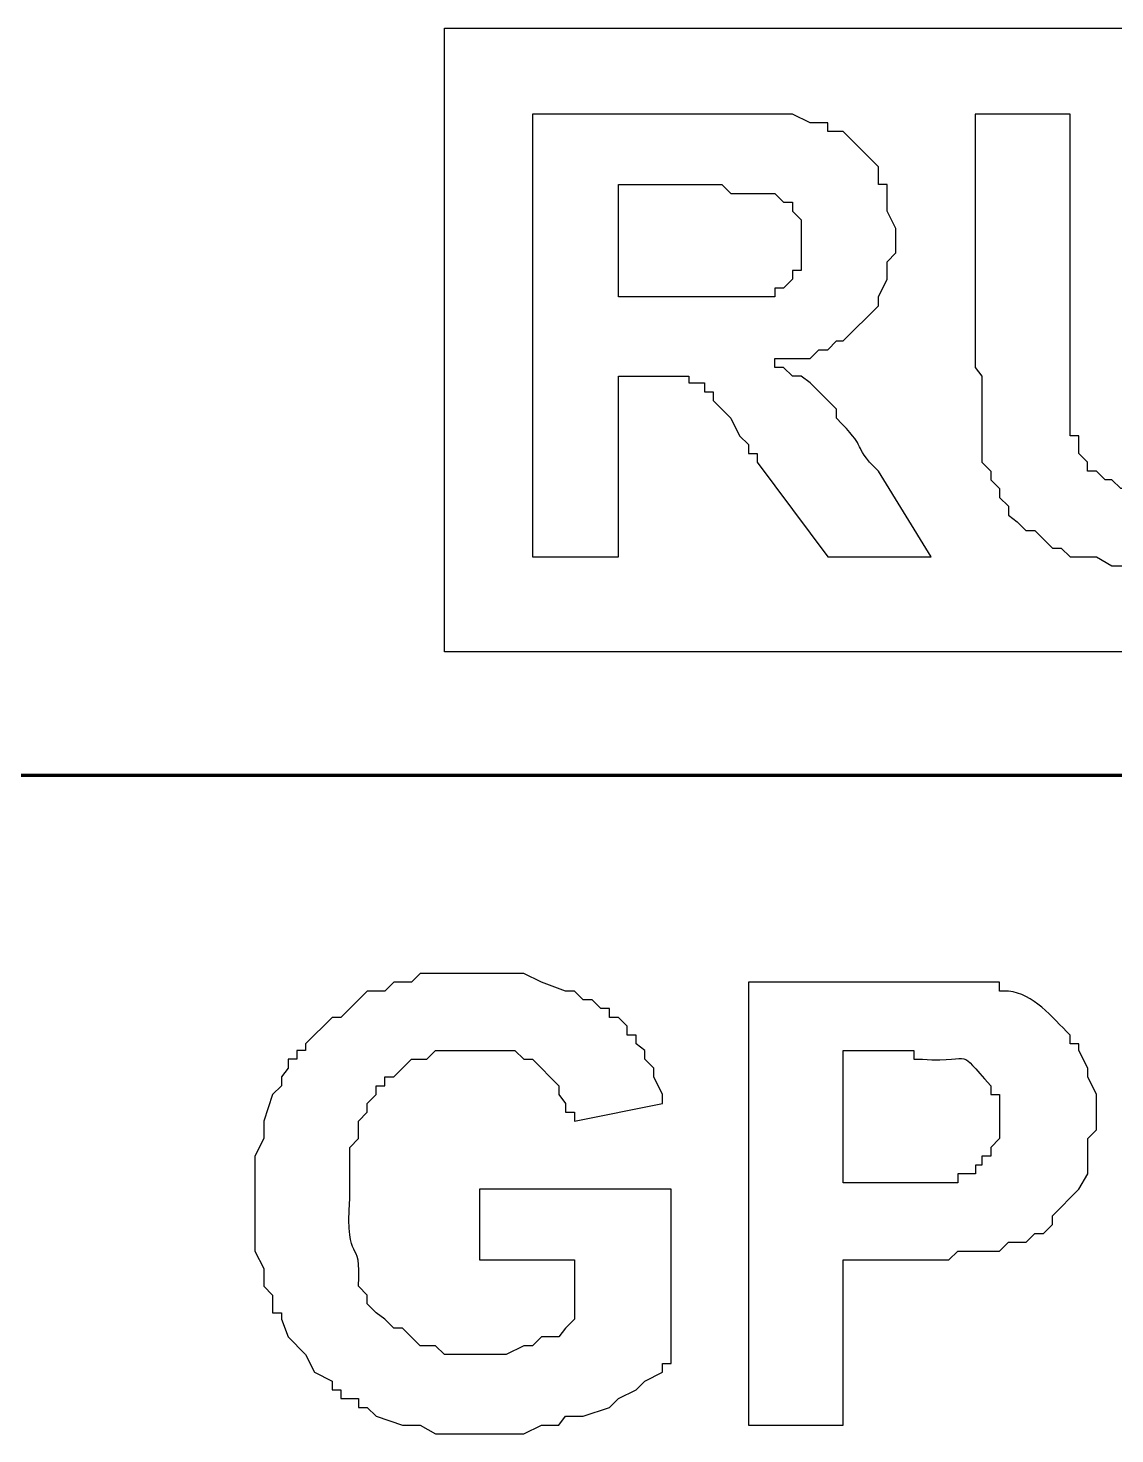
# Model space of a CAD drawing. Header units: millimetres. Extents: x -109 to -14.2, y -107.5 to -24.7.
# Drawn here: x -43.356 to -40.172, y -70.582 to -66.465 of the extents above; entities that cross this region are included whole.
import ezdxf

# ---------------------------------------------------------------- set-up
doc = ezdxf.new("R2010")
doc.units = ezdxf.units.MM
doc.header["$MEASUREMENT"] = 0
doc.layers.add('layer 1', color=7, linetype='Continuous')

msp = doc.modelspace()

# ---------------------------------------------------------------- linework, layer by layer
at = {"layer": 'layer 1', "color": 0}
for points, knots in [([(-42.1363, -66.4646), (-42.1363, -66.4646), (-42.1363, -68.291), (-42.1363, -68.291), (-42.1363, -68.291), (-42.1363, -68.291), (-37.9674, -68.291), (-37.9674, -68.291), (-37.9674, -68.291), (-37.9674, -68.291), (-37.9674, -66.4646), (-37.9674, -66.4646), (-37.9674, -66.4646), (-37.9674, -66.4646), (-42.1363, -66.4646), (-42.1363, -66.4646)], [0, 0, 0, 0, 0.2, 0.2, 0.2, 0.2, 0.4, 0.4, 0.4, 0.4, 0.6, 0.6, 0.6, 0.6, 1, 1, 1, 1]), ([(-41.8783, -68.0135), (-41.8783, -68.0135), (-41.8783, -66.7163), (-41.8783, -66.7163), (-41.8783, -66.7163), (-41.8783, -66.7163), (-41.1168, -66.7163), (-41.1168, -66.7163), (-41.1168, -66.7163), (-41.1168, -66.7163), (-41.0651, -66.7421), (-41.0651, -66.7421), (-41.0651, -66.7421), (-41.0651, -66.7421), (-41.0135, -66.7421), (-41.0135, -66.7421), (-41.0135, -66.7421), (-41.0135, -66.7421), (-41.0135, -66.7679), (-41.0135, -66.7679), (-41.0135, -66.7679), (-41.0135, -66.7679), (-40.9683, -66.7679), (-40.9683, -66.7679), (-40.9683, -66.7679), (-40.9683, -66.7679), (-40.8651, -66.8712), (-40.8651, -66.8712), (-40.8651, -66.8712), (-40.8651, -66.8712), (-40.8651, -66.9228), (-40.8651, -66.9228), (-40.8651, -66.9228), (-40.8651, -66.9228), (-40.8393, -66.9228), (-40.8393, -66.9228), (-40.8393, -66.9228), (-40.8393, -66.9228), (-40.8393, -67.0003), (-40.8393, -67.0003), (-40.8393, -67.0003), (-40.8393, -67.0003), (-40.8135, -67.0519), (-40.8135, -67.0519), (-40.8135, -67.0519), (-40.8135, -67.0519), (-40.8135, -67.1229), (-40.8135, -67.1229), (-40.8135, -67.1229), (-40.8135, -67.1229), (-40.8393, -67.1487), (-40.8393, -67.1487), (-40.8393, -67.1487), (-40.8393, -67.1487), (-40.8393, -67.2003), (-40.8393, -67.2003), (-40.8393, -67.2003), (-40.8393, -67.2003), (-40.8651, -67.2519), (-40.8651, -67.2519), (-40.8651, -67.2519), (-40.8651, -67.2519), (-40.8651, -67.2778), (-40.8651, -67.2778), (-40.8651, -67.2778), (-40.8651, -67.2778), (-40.9683, -67.381), (-40.9683, -67.381), (-40.9683, -67.381), (-40.9683, -67.381), (-40.9877, -67.381), (-40.9877, -67.381), (-40.9877, -67.381), (-40.9877, -67.381), (-41.0135, -67.4068), (-41.0135, -67.4068), (-41.0135, -67.4068), (-41.0135, -67.4068), (-41.0393, -67.4068), (-41.0393, -67.4068), (-41.0393, -67.4068), (-41.0393, -67.4068), (-41.0651, -67.4327), (-41.0651, -67.4327), (-41.0651, -67.4327), (-41.0651, -67.4327), (-41.1684, -67.4327), (-41.1684, -67.4327), (-41.1684, -67.4327), (-41.1684, -67.4327), (-41.1684, -67.4585), (-41.1684, -67.4585), (-41.1684, -67.4585), (-41.1684, -67.4585), (-41.1426, -67.4585), (-41.1426, -67.4585), (-41.1426, -67.4585), (-41.1426, -67.4585), (-41.1168, -67.4843), (-41.1168, -67.4843), (-41.1168, -67.4843), (-41.1168, -67.4843), (-41.091, -67.4843), (-41.091, -67.4843), (-41.091, -67.4843), (-41.091, -67.4843), (-41.0651, -67.5036), (-41.0651, -67.5036), (-41.0651, -67.5036), (-41.0651, -67.5036), (-40.9877, -67.5811), (-40.9877, -67.5811), (-40.9877, -67.5811), (-40.9877, -67.5811), (-40.9877, -67.6069), (-40.9877, -67.6069), (-40.9877, -67.6069), (-40.8945, -67.7045), (-40.9436, -67.6685), (-40.8909, -67.736), (-40.8909, -67.736), (-40.8909, -67.736), (-40.8651, -67.7618), (-40.8651, -67.7618), (-40.8651, -67.7618), (-40.8651, -67.7618), (-40.7102, -68.0135), (-40.7102, -68.0135), (-40.7102, -68.0135), (-40.7102, -68.0135), (-41.0135, -68.0135), (-41.0135, -68.0135), (-41.0135, -68.0135), (-41.0135, -68.0135), (-41.22, -67.736), (-41.22, -67.736), (-41.22, -67.736), (-41.22, -67.736), (-41.22, -67.7102), (-41.22, -67.7102), (-41.22, -67.7102), (-41.22, -67.7102), (-41.2459, -67.7102), (-41.2459, -67.7102), (-41.2459, -67.7102), (-41.2459, -67.7102), (-41.2459, -67.6843), (-41.2459, -67.6843), (-41.2459, -67.6843), (-41.2459, -67.6843), (-41.2716, -67.6585), (-41.2716, -67.6585), (-41.2716, -67.6585), (-41.2716, -67.6585), (-41.2975, -67.6069), (-41.2975, -67.6069), (-41.2975, -67.6069), (-41.2975, -67.6069), (-41.3491, -67.5553), (-41.3491, -67.5553), (-41.3491, -67.5553), (-41.3491, -67.5553), (-41.3491, -67.5295), (-41.3491, -67.5295), (-41.3491, -67.5295), (-41.3491, -67.5295), (-41.3749, -67.5295), (-41.3749, -67.5295), (-41.3749, -67.5295), (-41.3749, -67.5295), (-41.3749, -67.5036), (-41.3749, -67.5036), (-41.3749, -67.5036), (-41.3749, -67.5036), (-41.4201, -67.5036), (-41.4201, -67.5036), (-41.4201, -67.5036), (-41.4201, -67.5036), (-41.4201, -67.4843), (-41.4201, -67.4843), (-41.4201, -67.4843), (-41.4201, -67.4843), (-41.6266, -67.4843), (-41.6266, -67.4843), (-41.6266, -67.4843), (-41.6266, -67.4843), (-41.6266, -68.0135), (-41.6266, -68.0135), (-41.6266, -68.0135), (-41.6266, -68.0135), (-41.8783, -68.0135), (-41.8783, -68.0135)], [0, 0, 0, 0, 0.020408, 0.020408, 0.020408, 0.020408, 0.040816, 0.040816, 0.040816, 0.040816, 0.061224, 0.061224, 0.061224, 0.061224, 0.081633, 0.081633, 0.081633, 0.081633, 0.102041, 0.102041, 0.102041, 0.102041, 0.122449, 0.122449, 0.122449, 0.122449, 0.142857, 0.142857, 0.142857, 0.142857, 0.163265, 0.163265, 0.163265, 0.163265, 0.183673, 0.183673, 0.183673, 0.183673, 0.204082, 0.204082, 0.204082, 0.204082, 0.22449, 0.22449, 0.22449, 0.22449, 0.244898, 0.244898, 0.244898, 0.244898, 0.265306, 0.265306, 0.265306, 0.265306, 0.285714, 0.285714, 0.285714, 0.285714, 0.306122, 0.306122, 0.306122, 0.306122, 0.326531, 0.326531, 0.326531, 0.326531, 0.346939, 0.346939, 0.346939, 0.346939, 0.367347, 0.367347, 0.367347, 0.367347, 0.387755, 0.387755, 0.387755, 0.387755, 0.408163, 0.408163, 0.408163, 0.408163, 0.428571, 0.428571, 0.428571, 0.428571, 0.44898, 0.44898, 0.44898, 0.44898, 0.469388, 0.469388, 0.469388, 0.469388, 0.489796, 0.489796, 0.489796, 0.489796, 0.510204, 0.510204, 0.510204, 0.510204, 0.530612, 0.530612, 0.530612, 0.530612, 0.55102, 0.55102, 0.55102, 0.55102, 0.571429, 0.571429, 0.571429, 0.571429, 0.591837, 0.591837, 0.591837, 0.591837, 0.612245, 0.612245, 0.612245, 0.612245, 0.632653, 0.632653, 0.632653, 0.632653, 0.653061, 0.653061, 0.653061, 0.653061, 0.673469, 0.673469, 0.673469, 0.673469, 0.693878, 0.693878, 0.693878, 0.693878, 0.714286, 0.714286, 0.714286, 0.714286, 0.734694, 0.734694, 0.734694, 0.734694, 0.755102, 0.755102, 0.755102, 0.755102, 0.77551, 0.77551, 0.77551, 0.77551, 0.795918, 0.795918, 0.795918, 0.795918, 0.816327, 0.816327, 0.816327, 0.816327, 0.836735, 0.836735, 0.836735, 0.836735, 0.857143, 0.857143, 0.857143, 0.857143, 0.877551, 0.877551, 0.877551, 0.877551, 0.897959, 0.897959, 0.897959, 0.897959, 0.918367, 0.918367, 0.918367, 0.918367, 0.938776, 0.938776, 0.938776, 0.938776, 0.959184, 0.959184, 0.959184, 0.959184, 1, 1, 1, 1]), ([(-40.5811, -66.7163), (-40.5811, -66.7163), (-40.3036, -66.7163), (-40.3036, -66.7163), (-40.3036, -66.7163), (-40.3036, -66.7163), (-40.3036, -67.4327), (-40.3036, -67.4327), (-40.3036, -67.4327), (-40.3036, -67.4993), (-40.3036, -67.566), (-40.3036, -67.6327), (-40.3036, -67.6327), (-40.3036, -67.6327), (-40.3036, -67.6585), (-40.3036, -67.6585), (-40.3036, -67.6585), (-40.3036, -67.6585), (-40.2778, -67.6585), (-40.2778, -67.6585), (-40.2778, -67.6585), (-40.2778, -67.6585), (-40.2778, -67.7102), (-40.2778, -67.7102), (-40.2778, -67.7102), (-40.2778, -67.7102), (-40.252, -67.736), (-40.252, -67.736), (-40.252, -67.736), (-40.252, -67.736), (-40.252, -67.7618), (-40.252, -67.7618), (-40.252, -67.7618), (-40.252, -67.7618), (-40.2262, -67.7618), (-40.2262, -67.7618), (-40.2262, -67.7618), (-40.2262, -67.7618), (-40.2004, -67.7876), (-40.2004, -67.7876), (-40.2004, -67.7876), (-40.2004, -67.7876), (-40.181, -67.7876), (-40.181, -67.7876), (-40.181, -67.7876), (-40.181, -67.7876), (-40.1552, -67.8134), (-40.1552, -67.8134), (-40.1552, -67.8134), (-40.1552, -67.8134), (-39.9487, -67.8134), (-39.9487, -67.8134), (-39.9487, -67.8134), (-39.9487, -67.8134), (-39.9229, -67.7876), (-39.9229, -67.7876), (-39.9229, -67.7876), (-39.9229, -67.7876), (-39.8971, -67.7876), (-39.8971, -67.7876), (-39.8971, -67.7876), (-39.8971, -67.7876), (-39.8196, -67.7102), (-39.8196, -67.7102), (-39.8196, -67.7102), (-39.8196, -67.7102), (-39.8196, -67.6585), (-39.8196, -67.6585), (-39.8196, -67.6585), (-39.8196, -67.6585), (-39.7938, -67.6327), (-39.7938, -67.6327), (-39.7938, -67.6327), (-39.7938, -67.6327), (-39.7938, -66.7163), (-39.7938, -66.7163), (-39.7938, -66.7163), (-39.7938, -66.7163), (-39.5421, -66.7163), (-39.5421, -66.7163), (-39.5421, -66.7163), (-39.5421, -66.7163), (-39.5421, -67.4327), (-39.5421, -67.4327), (-39.5421, -67.4327), (-39.5421, -67.4993), (-39.5421, -67.566), (-39.5421, -67.6327), (-39.5421, -67.6327), (-39.5421, -67.6327), (-39.5421, -67.7102), (-39.5421, -67.7102), (-39.5421, -67.7102), (-39.5421, -67.7102), (-39.5679, -67.736), (-39.5679, -67.736), (-39.5679, -67.736), (-39.5679, -67.736), (-39.5679, -67.7876), (-39.5679, -67.7876), (-39.5679, -67.7876), (-39.5679, -67.7876), (-39.5938, -67.8134), (-39.5938, -67.8134), (-39.5938, -67.8134), (-39.5938, -67.8134), (-39.5938, -67.8392), (-39.5938, -67.8392), (-39.5938, -67.8392), (-39.5938, -67.8392), (-39.6454, -67.8908), (-39.6454, -67.8908), (-39.6454, -67.8908), (-39.6454, -67.8908), (-39.6454, -67.9102), (-39.6454, -67.9102), (-39.6454, -67.9102), (-39.6454, -67.9102), (-39.6712, -67.9102), (-39.6712, -67.9102), (-39.6712, -67.9102), (-39.6712, -67.9102), (-39.6712, -67.936), (-39.6712, -67.936), (-39.6712, -67.936), (-39.6712, -67.936), (-39.697, -67.936), (-39.697, -67.936), (-39.697, -67.936), (-39.697, -67.936), (-39.7486, -67.9876), (-39.7486, -67.9876), (-39.7486, -67.9876), (-39.7486, -67.9876), (-39.7938, -67.9876), (-39.7938, -67.9876), (-39.7938, -67.9876), (-39.7938, -67.9876), (-39.7938, -68.0135), (-39.7938, -68.0135), (-39.7938, -68.0135), (-39.7938, -68.0135), (-39.8971, -68.0135), (-39.8971, -68.0135), (-39.8971, -68.0135), (-39.8971, -68.0135), (-39.9229, -68.0393), (-39.9229, -68.0393), (-39.9229, -68.0393), (-39.9229, -68.0393), (-40.181, -68.0393), (-40.181, -68.0393), (-40.181, -68.0393), (-40.181, -68.0393), (-40.2262, -68.0135), (-40.2262, -68.0135), (-40.2262, -68.0135), (-40.2262, -68.0135), (-40.3036, -68.0135), (-40.3036, -68.0135), (-40.3036, -68.0135), (-40.3036, -68.0135), (-40.3294, -67.9876), (-40.3294, -67.9876), (-40.3294, -67.9876), (-40.3294, -67.9876), (-40.3553, -67.9876), (-40.3553, -67.9876), (-40.3553, -67.9876), (-40.3553, -67.9876), (-40.4069, -67.936), (-40.4069, -67.936), (-40.4069, -67.936), (-40.4069, -67.936), (-40.4327, -67.936), (-40.4327, -67.936), (-40.4327, -67.936), (-40.4327, -67.936), (-40.4585, -67.9102), (-40.4585, -67.9102), (-40.4585, -67.9102), (-40.4585, -67.9102), (-40.4843, -67.8908), (-40.4843, -67.8908), (-40.4843, -67.8908), (-40.4843, -67.8908), (-40.4843, -67.865), (-40.4843, -67.865), (-40.4843, -67.865), (-40.4843, -67.865), (-40.5102, -67.8392), (-40.5102, -67.8392), (-40.5102, -67.8392), (-40.5102, -67.8392), (-40.5102, -67.8134), (-40.5102, -67.8134), (-40.5102, -67.8134), (-40.5102, -67.8134), (-40.536, -67.7876), (-40.536, -67.7876), (-40.536, -67.7876), (-40.536, -67.7876), (-40.536, -67.7618), (-40.536, -67.7618), (-40.536, -67.7618), (-40.536, -67.7618), (-40.5618, -67.736), (-40.5618, -67.736), (-40.5618, -67.736), (-40.5618, -67.736), (-40.5618, -67.6585), (-40.5618, -67.6585), (-40.5618, -67.6585), (-40.5618, -67.6004), (-40.5618, -67.5424), (-40.5618, -67.4843), (-40.5618, -67.4843), (-40.5618, -67.4843), (-40.5811, -67.4585), (-40.5811, -67.4585), (-40.5811, -67.4585), (-40.5811, -67.4585), (-40.5811, -67.4068), (-40.5811, -67.4068), (-40.5811, -67.4068), (-40.5811, -67.4068), (-40.5811, -66.7163), (-40.5811, -66.7163)], [0, 0, 0, 0, 0.017241, 0.017241, 0.017241, 0.017241, 0.034483, 0.034483, 0.034483, 0.034483, 0.051724, 0.051724, 0.051724, 0.051724, 0.068966, 0.068966, 0.068966, 0.068966, 0.086207, 0.086207, 0.086207, 0.086207, 0.103448, 0.103448, 0.103448, 0.103448, 0.12069, 0.12069, 0.12069, 0.12069, 0.137931, 0.137931, 0.137931, 0.137931, 0.155172, 0.155172, 0.155172, 0.155172, 0.172414, 0.172414, 0.172414, 0.172414, 0.189655, 0.189655, 0.189655, 0.189655, 0.206897, 0.206897, 0.206897, 0.206897, 0.224138, 0.224138, 0.224138, 0.224138, 0.241379, 0.241379, 0.241379, 0.241379, 0.258621, 0.258621, 0.258621, 0.258621, 0.275862, 0.275862, 0.275862, 0.275862, 0.293103, 0.293103, 0.293103, 0.293103, 0.310345, 0.310345, 0.310345, 0.310345, 0.327586, 0.327586, 0.327586, 0.327586, 0.344828, 0.344828, 0.344828, 0.344828, 0.362069, 0.362069, 0.362069, 0.362069, 0.37931, 0.37931, 0.37931, 0.37931, 0.396552, 0.396552, 0.396552, 0.396552, 0.413793, 0.413793, 0.413793, 0.413793, 0.431034, 0.431034, 0.431034, 0.431034, 0.448276, 0.448276, 0.448276, 0.448276, 0.465517, 0.465517, 0.465517, 0.465517, 0.482759, 0.482759, 0.482759, 0.482759, 0.5, 0.5, 0.5, 0.5, 0.517241, 0.517241, 0.517241, 0.517241, 0.534483, 0.534483, 0.534483, 0.534483, 0.551724, 0.551724, 0.551724, 0.551724, 0.568966, 0.568966, 0.568966, 0.568966, 0.586207, 0.586207, 0.586207, 0.586207, 0.603448, 0.603448, 0.603448, 0.603448, 0.62069, 0.62069, 0.62069, 0.62069, 0.637931, 0.637931, 0.637931, 0.637931, 0.655172, 0.655172, 0.655172, 0.655172, 0.672414, 0.672414, 0.672414, 0.672414, 0.689655, 0.689655, 0.689655, 0.689655, 0.706897, 0.706897, 0.706897, 0.706897, 0.724138, 0.724138, 0.724138, 0.724138, 0.741379, 0.741379, 0.741379, 0.741379, 0.758621, 0.758621, 0.758621, 0.758621, 0.775862, 0.775862, 0.775862, 0.775862, 0.793103, 0.793103, 0.793103, 0.793103, 0.810345, 0.810345, 0.810345, 0.810345, 0.827586, 0.827586, 0.827586, 0.827586, 0.844828, 0.844828, 0.844828, 0.844828, 0.862069, 0.862069, 0.862069, 0.862069, 0.87931, 0.87931, 0.87931, 0.87931, 0.896552, 0.896552, 0.896552, 0.896552, 0.913793, 0.913793, 0.913793, 0.913793, 0.931034, 0.931034, 0.931034, 0.931034, 0.948276, 0.948276, 0.948276, 0.948276, 0.965517, 0.965517, 0.965517, 0.965517, 1, 1, 1, 1]), ([(-41.6266, -67.2519), (-41.6266, -67.2519), (-41.4201, -67.2519), (-41.4201, -67.2519), (-41.4201, -67.2519), (-41.3448, -67.2519), (-41.2695, -67.2519), (-41.1942, -67.2519), (-41.1942, -67.2519), (-41.1942, -67.2519), (-41.1684, -67.2519), (-41.1684, -67.2519), (-41.1684, -67.2519), (-41.1684, -67.2519), (-41.1684, -67.2262), (-41.1684, -67.2262), (-41.1684, -67.2262), (-41.1684, -67.2262), (-41.1426, -67.2262), (-41.1426, -67.2262), (-41.1426, -67.2262), (-41.1426, -67.2262), (-41.1168, -67.2003), (-41.1168, -67.2003), (-41.1168, -67.2003), (-41.1168, -67.2003), (-41.1168, -67.1745), (-41.1168, -67.1745), (-41.1168, -67.1745), (-41.1168, -67.1745), (-41.091, -67.1745), (-41.091, -67.1745), (-41.091, -67.1745), (-41.091, -67.1745), (-41.091, -67.0261), (-41.091, -67.0261), (-41.091, -67.0261), (-41.091, -67.0261), (-41.1168, -67.0003), (-41.1168, -67.0003), (-41.1168, -67.0003), (-41.1168, -67.0003), (-41.1168, -66.9745), (-41.1168, -66.9745), (-41.1168, -66.9745), (-41.1168, -66.9745), (-41.1426, -66.9745), (-41.1426, -66.9745), (-41.1426, -66.9745), (-41.1426, -66.9745), (-41.1684, -66.9486), (-41.1684, -66.9486), (-41.1684, -66.9486), (-41.1684, -66.9486), (-41.2975, -66.9486), (-41.2975, -66.9486), (-41.2975, -66.9486), (-41.2975, -66.9486), (-41.3233, -66.9228), (-41.3233, -66.9228), (-41.3233, -66.9228), (-41.3233, -66.9228), (-41.6266, -66.9228), (-41.6266, -66.9228), (-41.6266, -66.9228), (-41.6266, -66.9228), (-41.6266, -67.2519), (-41.6266, -67.2519)], [0, 0, 0, 0, 0.055556, 0.055556, 0.055556, 0.055556, 0.111111, 0.111111, 0.111111, 0.111111, 0.166667, 0.166667, 0.166667, 0.166667, 0.222222, 0.222222, 0.222222, 0.222222, 0.277778, 0.277778, 0.277778, 0.277778, 0.333333, 0.333333, 0.333333, 0.333333, 0.388889, 0.388889, 0.388889, 0.388889, 0.444444, 0.444444, 0.444444, 0.444444, 0.5, 0.5, 0.5, 0.5, 0.555556, 0.555556, 0.555556, 0.555556, 0.611111, 0.611111, 0.611111, 0.611111, 0.666667, 0.666667, 0.666667, 0.666667, 0.722222, 0.722222, 0.722222, 0.722222, 0.777778, 0.777778, 0.777778, 0.777778, 0.833333, 0.833333, 0.833333, 0.833333, 0.888889, 0.888889, 0.888889, 0.888889, 1, 1, 1, 1]), ([(-42.0332, -70.0721), (-42.0332, -70.0721), (-42.0332, -69.8656), (-42.0332, -69.8656), (-42.0332, -69.8656), (-42.0332, -69.8656), (-41.4717, -69.8656), (-41.4717, -69.8656), (-41.4717, -69.8656), (-41.4717, -69.8656), (-41.4717, -70.3754), (-41.4717, -70.3754), (-41.4717, -70.3754), (-41.4717, -70.3754), (-41.4975, -70.3754), (-41.4975, -70.3754), (-41.4975, -70.3754), (-41.4975, -70.3754), (-41.4975, -70.4013), (-41.4975, -70.4013), (-41.4975, -70.4013), (-41.4975, -70.4013), (-41.5492, -70.4271), (-41.5492, -70.4271), (-41.5492, -70.4271), (-41.5492, -70.4271), (-41.575, -70.4529), (-41.575, -70.4529), (-41.575, -70.4529), (-41.575, -70.4529), (-41.6266, -70.4787), (-41.6266, -70.4787), (-41.6266, -70.4787), (-41.6266, -70.4787), (-41.6524, -70.5045), (-41.6524, -70.5045), (-41.6524, -70.5045), (-41.6524, -70.5045), (-41.7299, -70.5303), (-41.7299, -70.5303), (-41.7299, -70.5303), (-41.7299, -70.5303), (-41.7815, -70.5303), (-41.7815, -70.5303), (-41.7815, -70.5303), (-41.7815, -70.5303), (-41.8008, -70.5562), (-41.8008, -70.5562), (-41.8008, -70.5562), (-41.8008, -70.5562), (-41.8525, -70.5562), (-41.8525, -70.5562), (-41.8525, -70.5562), (-41.8525, -70.5562), (-41.9041, -70.5819), (-41.9041, -70.5819), (-41.9041, -70.5819), (-41.9041, -70.5819), (-42.1622, -70.5819), (-42.1622, -70.5819), (-42.1622, -70.5819), (-42.1622, -70.5819), (-42.2074, -70.5562), (-42.2074, -70.5562), (-42.2074, -70.5562), (-42.2074, -70.5562), (-42.259, -70.5562), (-42.259, -70.5562), (-42.259, -70.5562), (-42.259, -70.5562), (-42.3365, -70.5303), (-42.3365, -70.5303), (-42.3365, -70.5303), (-42.3365, -70.5303), (-42.3623, -70.5045), (-42.3623, -70.5045), (-42.3623, -70.5045), (-42.3623, -70.5045), (-42.3881, -70.5045), (-42.3881, -70.5045), (-42.3881, -70.5045), (-42.3881, -70.5045), (-42.3881, -70.4787), (-42.3881, -70.4787), (-42.3881, -70.4787), (-42.3881, -70.4787), (-42.4397, -70.4787), (-42.4397, -70.4787), (-42.4397, -70.4787), (-42.4397, -70.4787), (-42.4397, -70.4529), (-42.4397, -70.4529), (-42.4397, -70.4529), (-42.4397, -70.4529), (-42.4656, -70.4529), (-42.4656, -70.4529), (-42.4656, -70.4529), (-42.4656, -70.4529), (-42.4656, -70.4271), (-42.4656, -70.4271), (-42.4656, -70.4271), (-42.4656, -70.4271), (-42.5172, -70.4013), (-42.5172, -70.4013), (-42.5172, -70.4013), (-42.5172, -70.4013), (-42.543, -70.3496), (-42.543, -70.3496), (-42.543, -70.3496), (-42.543, -70.3496), (-42.5946, -70.298), (-42.5946, -70.298), (-42.5946, -70.298), (-42.5946, -70.298), (-42.614, -70.2464), (-42.614, -70.2464), (-42.614, -70.2464), (-42.614, -70.2464), (-42.614, -70.227), (-42.614, -70.227), (-42.614, -70.227), (-42.614, -70.227), (-42.6398, -70.227), (-42.6398, -70.227), (-42.6398, -70.227), (-42.6398, -70.227), (-42.6398, -70.1754), (-42.6398, -70.1754), (-42.6398, -70.1754), (-42.6398, -70.1754), (-42.6656, -70.1496), (-42.6656, -70.1496), (-42.6656, -70.1496), (-42.6656, -70.1496), (-42.6656, -70.0979), (-42.6656, -70.0979), (-42.6656, -70.0979), (-42.6656, -70.0979), (-42.6914, -70.0463), (-42.6914, -70.0463), (-42.6914, -70.0463), (-42.6914, -70.0463), (-42.6914, -69.7688), (-42.6914, -69.7688), (-42.6914, -69.7688), (-42.6914, -69.7688), (-42.6656, -69.7172), (-42.6656, -69.7172), (-42.6656, -69.7172), (-42.6656, -69.7172), (-42.6656, -69.6656), (-42.6656, -69.6656), (-42.6656, -69.6656), (-42.6656, -69.6656), (-42.6398, -69.5881), (-42.6398, -69.5881), (-42.6398, -69.5881), (-42.6398, -69.5881), (-42.614, -69.5623), (-42.614, -69.5623), (-42.614, -69.5623), (-42.614, -69.5623), (-42.614, -69.5365), (-42.614, -69.5365), (-42.614, -69.5365), (-42.614, -69.5365), (-42.5946, -69.5107), (-42.5946, -69.5107), (-42.5946, -69.5107), (-42.5946, -69.5107), (-42.5946, -69.4849), (-42.5946, -69.4849), (-42.5946, -69.4849), (-42.5946, -69.4849), (-42.5688, -69.4849), (-42.5688, -69.4849), (-42.5688, -69.4849), (-42.5688, -69.4849), (-42.5688, -69.459), (-42.5688, -69.459), (-42.5688, -69.459), (-42.5688, -69.459), (-42.543, -69.459), (-42.543, -69.459), (-42.543, -69.459), (-42.543, -69.459), (-42.543, -69.4397), (-42.543, -69.4397), (-42.543, -69.4397), (-42.543, -69.4397), (-42.4656, -69.3622), (-42.4656, -69.3622), (-42.4656, -69.3622), (-42.4656, -69.3622), (-42.4397, -69.3622), (-42.4397, -69.3622), (-42.4397, -69.3622), (-42.4397, -69.3622), (-42.3623, -69.2848), (-42.3623, -69.2848), (-42.3623, -69.2848), (-42.3623, -69.2848), (-42.3107, -69.2848), (-42.3107, -69.2848), (-42.3107, -69.2848), (-42.3107, -69.2848), (-42.2849, -69.259), (-42.2849, -69.259), (-42.2849, -69.259), (-42.2849, -69.259), (-42.2332, -69.259), (-42.2332, -69.259), (-42.2332, -69.259), (-42.2332, -69.259), (-42.2074, -69.2332), (-42.2074, -69.2332), (-42.2074, -69.2332), (-42.2074, -69.2332), (-41.9041, -69.2332), (-41.9041, -69.2332), (-41.9041, -69.2332), (-41.9041, -69.2332), (-41.8525, -69.259), (-41.8525, -69.259), (-41.8525, -69.259), (-41.8525, -69.259), (-41.7815, -69.2848), (-41.7815, -69.2848), (-41.7815, -69.2848), (-41.7815, -69.2848), (-41.7557, -69.2848), (-41.7557, -69.2848), (-41.7557, -69.2848), (-41.7557, -69.2848), (-41.7299, -69.3106), (-41.7299, -69.3106), (-41.7299, -69.3106), (-41.7299, -69.3106), (-41.704, -69.3106), (-41.704, -69.3106), (-41.704, -69.3106), (-41.704, -69.3106), (-41.6782, -69.3364), (-41.6782, -69.3364), (-41.6782, -69.3364), (-41.6782, -69.3364), (-41.6524, -69.3364), (-41.6524, -69.3364), (-41.6524, -69.3364), (-41.6524, -69.3364), (-41.6524, -69.3622), (-41.6524, -69.3622), (-41.6524, -69.3622), (-41.6524, -69.3622), (-41.6266, -69.3622), (-41.6266, -69.3622), (-41.6266, -69.3622), (-41.6266, -69.3622), (-41.6008, -69.3881), (-41.6008, -69.3881), (-41.6008, -69.3881), (-41.6008, -69.3881), (-41.6008, -69.4139), (-41.6008, -69.4139), (-41.6008, -69.4139), (-41.6008, -69.4139), (-41.575, -69.4139), (-41.575, -69.4139), (-41.575, -69.4139), (-41.575, -69.4139), (-41.575, -69.4397), (-41.575, -69.4397), (-41.575, -69.4397), (-41.575, -69.4397), (-41.5492, -69.459), (-41.5492, -69.459), (-41.5492, -69.459), (-41.5492, -69.459), (-41.5492, -69.4849), (-41.5492, -69.4849), (-41.5492, -69.4849), (-41.5492, -69.4849), (-41.5233, -69.5107), (-41.5233, -69.5107), (-41.5233, -69.5107), (-41.5233, -69.5107), (-41.5233, -69.5365), (-41.5233, -69.5365), (-41.5233, -69.5365), (-41.5233, -69.5365), (-41.4975, -69.5881), (-41.4975, -69.5881), (-41.4975, -69.5881), (-41.4975, -69.5881), (-41.4975, -69.6139), (-41.4975, -69.6139), (-41.4975, -69.6139), (-41.4975, -69.6139), (-41.7557, -69.6656), (-41.7557, -69.6656), (-41.7557, -69.6656), (-41.7557, -69.6656), (-41.7557, -69.6397), (-41.7557, -69.6397), (-41.7557, -69.6397), (-41.7557, -69.6397), (-41.7815, -69.6397), (-41.7815, -69.6397), (-41.7815, -69.6397), (-41.7815, -69.6397), (-41.7815, -69.6139), (-41.7815, -69.6139), (-41.7815, -69.6139), (-41.7815, -69.6139), (-41.8008, -69.5881), (-41.8008, -69.5881), (-41.8008, -69.5881), (-41.8008, -69.5881), (-41.8008, -69.5623), (-41.8008, -69.5623), (-41.8008, -69.5623), (-41.8008, -69.5623), (-41.8783, -69.4849), (-41.8783, -69.4849), (-41.8783, -69.4849), (-41.8783, -69.4849), (-41.9041, -69.4849), (-41.9041, -69.4849), (-41.9041, -69.4849), (-41.9041, -69.4849), (-41.9299, -69.459), (-41.9299, -69.459), (-41.9299, -69.459), (-41.9299, -69.459), (-42.1622, -69.459), (-42.1622, -69.459), (-42.1622, -69.459), (-42.1622, -69.459), (-42.1881, -69.4849), (-42.1881, -69.4849), (-42.1881, -69.4849), (-42.1881, -69.4849), (-42.2332, -69.4849), (-42.2332, -69.4849), (-42.2332, -69.4849), (-42.2332, -69.4849), (-42.2849, -69.5365), (-42.2849, -69.5365), (-42.2849, -69.5365), (-42.2849, -69.5365), (-42.3107, -69.5365), (-42.3107, -69.5365), (-42.3107, -69.5365), (-42.3107, -69.5365), (-42.3107, -69.5623), (-42.3107, -69.5623), (-42.3107, -69.5623), (-42.3107, -69.5623), (-42.3365, -69.5623), (-42.3365, -69.5623), (-42.3365, -69.5623), (-42.3365, -69.5623), (-42.3365, -69.5881), (-42.3365, -69.5881), (-42.3365, -69.5881), (-42.3365, -69.5881), (-42.3623, -69.6139), (-42.3623, -69.6139), (-42.3623, -69.6139), (-42.3623, -69.6139), (-42.3623, -69.6397), (-42.3623, -69.6397), (-42.3623, -69.6397), (-42.3623, -69.6397), (-42.3881, -69.6656), (-42.3881, -69.6656), (-42.3881, -69.6656), (-42.3881, -69.6656), (-42.3881, -69.7172), (-42.3881, -69.7172), (-42.3881, -69.7172), (-42.3881, -69.7172), (-42.4139, -69.743), (-42.4139, -69.743), (-42.4139, -69.743), (-42.4139, -69.743), (-42.4139, -69.8914), (-42.4139, -69.8914), (-42.4139, -69.8914), (-42.4269, -70.1016), (-42.3778, -69.9935), (-42.3881, -70.1496), (-42.3881, -70.1496), (-42.3881, -70.1496), (-42.3623, -70.1754), (-42.3623, -70.1754), (-42.3623, -70.1754), (-42.3623, -70.1754), (-42.3623, -70.2012), (-42.3623, -70.2012), (-42.3623, -70.2012), (-42.3623, -70.2012), (-42.3365, -70.227), (-42.3365, -70.227), (-42.3365, -70.227), (-42.3365, -70.227), (-42.3107, -70.2464), (-42.3107, -70.2464), (-42.3107, -70.2464), (-42.3107, -70.2464), (-42.2849, -70.2722), (-42.2849, -70.2722), (-42.2849, -70.2722), (-42.2849, -70.2722), (-42.259, -70.2722), (-42.259, -70.2722), (-42.259, -70.2722), (-42.259, -70.2722), (-42.2074, -70.3238), (-42.2074, -70.3238), (-42.2074, -70.3238), (-42.2074, -70.3238), (-42.1622, -70.3238), (-42.1622, -70.3238), (-42.1622, -70.3238), (-42.1622, -70.3238), (-42.1364, -70.3496), (-42.1364, -70.3496), (-42.1364, -70.3496), (-42.1364, -70.3496), (-41.9557, -70.3496), (-41.9557, -70.3496), (-41.9557, -70.3496), (-41.9557, -70.3496), (-41.9041, -70.3238), (-41.9041, -70.3238), (-41.9041, -70.3238), (-41.9041, -70.3238), (-41.8783, -70.3238), (-41.8783, -70.3238), (-41.8783, -70.3238), (-41.8783, -70.3238), (-41.8525, -70.298), (-41.8525, -70.298), (-41.8525, -70.298), (-41.8525, -70.298), (-41.8008, -70.298), (-41.8008, -70.298), (-41.8008, -70.298), (-41.8008, -70.298), (-41.7815, -70.2722), (-41.7815, -70.2722), (-41.7815, -70.2722), (-41.7815, -70.2722), (-41.7557, -70.2464), (-41.7557, -70.2464), (-41.7557, -70.2464), (-41.7557, -70.2464), (-41.7557, -70.0721), (-41.7557, -70.0721), (-41.7557, -70.0721), (-41.7557, -70.0721), (-42.0332, -70.0721), (-42.0332, -70.0721)], [0, 0, 0, 0, 0.008547, 0.008547, 0.008547, 0.008547, 0.017094, 0.017094, 0.017094, 0.017094, 0.025641, 0.025641, 0.025641, 0.025641, 0.034188, 0.034188, 0.034188, 0.034188, 0.042735, 0.042735, 0.042735, 0.042735, 0.051282, 0.051282, 0.051282, 0.051282, 0.059829, 0.059829, 0.059829, 0.059829, 0.068376, 0.068376, 0.068376, 0.068376, 0.076923, 0.076923, 0.076923, 0.076923, 0.08547, 0.08547, 0.08547, 0.08547, 0.094017, 0.094017, 0.094017, 0.094017, 0.102564, 0.102564, 0.102564, 0.102564, 0.111111, 0.111111, 0.111111, 0.111111, 0.119658, 0.119658, 0.119658, 0.119658, 0.128205, 0.128205, 0.128205, 0.128205, 0.136752, 0.136752, 0.136752, 0.136752, 0.145299, 0.145299, 0.145299, 0.145299, 0.153846, 0.153846, 0.153846, 0.153846, 0.162393, 0.162393, 0.162393, 0.162393, 0.17094, 0.17094, 0.17094, 0.17094, 0.179487, 0.179487, 0.179487, 0.179487, 0.188034, 0.188034, 0.188034, 0.188034, 0.196581, 0.196581, 0.196581, 0.196581, 0.205128, 0.205128, 0.205128, 0.205128, 0.213675, 0.213675, 0.213675, 0.213675, 0.222222, 0.222222, 0.222222, 0.222222, 0.230769, 0.230769, 0.230769, 0.230769, 0.239316, 0.239316, 0.239316, 0.239316, 0.247863, 0.247863, 0.247863, 0.247863, 0.25641, 0.25641, 0.25641, 0.25641, 0.264957, 0.264957, 0.264957, 0.264957, 0.273504, 0.273504, 0.273504, 0.273504, 0.282051, 0.282051, 0.282051, 0.282051, 0.290598, 0.290598, 0.290598, 0.290598, 0.299145, 0.299145, 0.299145, 0.299145, 0.307692, 0.307692, 0.307692, 0.307692, 0.316239, 0.316239, 0.316239, 0.316239, 0.324786, 0.324786, 0.324786, 0.324786, 0.333333, 0.333333, 0.333333, 0.333333, 0.34188, 0.34188, 0.34188, 0.34188, 0.350427, 0.350427, 0.350427, 0.350427, 0.358974, 0.358974, 0.358974, 0.358974, 0.367521, 0.367521, 0.367521, 0.367521, 0.376068, 0.376068, 0.376068, 0.376068, 0.384615, 0.384615, 0.384615, 0.384615, 0.393162, 0.393162, 0.393162, 0.393162, 0.401709, 0.401709, 0.401709, 0.401709, 0.410256, 0.410256, 0.410256, 0.410256, 0.418803, 0.418803, 0.418803, 0.418803, 0.42735, 0.42735, 0.42735, 0.42735, 0.435897, 0.435897, 0.435897, 0.435897, 0.444444, 0.444444, 0.444444, 0.444444, 0.452991, 0.452991, 0.452991, 0.452991, 0.461538, 0.461538, 0.461538, 0.461538, 0.470085, 0.470085, 0.470085, 0.470085, 0.478632, 0.478632, 0.478632, 0.478632, 0.487179, 0.487179, 0.487179, 0.487179, 0.495726, 0.495726, 0.495726, 0.495727, 0.504274, 0.504274, 0.504274, 0.504274, 0.512821, 0.512821, 0.512821, 0.512821, 0.521368, 0.521368, 0.521368, 0.521368, 0.529915, 0.529915, 0.529915, 0.529915, 0.538462, 0.538462, 0.538462, 0.538462, 0.547009, 0.547009, 0.547009, 0.547009, 0.555556, 0.555556, 0.555556, 0.555556, 0.564103, 0.564103, 0.564103, 0.564103, 0.57265, 0.57265, 0.57265, 0.57265, 0.581197, 0.581197, 0.581197, 0.581197, 0.589744, 0.589744, 0.589744, 0.589744, 0.598291, 0.598291, 0.598291, 0.598291, 0.606838, 0.606838, 0.606838, 0.606838, 0.615385, 0.615385, 0.615385, 0.615385, 0.623932, 0.623932, 0.623932, 0.623932, 0.632479, 0.632479, 0.632479, 0.632479, 0.641026, 0.641026, 0.641026, 0.641026, 0.649573, 0.649573, 0.649573, 0.649573, 0.65812, 0.65812, 0.65812, 0.65812, 0.666667, 0.666667, 0.666667, 0.666667, 0.675214, 0.675214, 0.675214, 0.675214, 0.683761, 0.683761, 0.683761, 0.683761, 0.692308, 0.692308, 0.692308, 0.692308, 0.700855, 0.700855, 0.700855, 0.700855, 0.709402, 0.709402, 0.709402, 0.709402, 0.717949, 0.717949, 0.717949, 0.717949, 0.726496, 0.726496, 0.726496, 0.726496, 0.735043, 0.735043, 0.735043, 0.735043, 0.74359, 0.74359, 0.74359, 0.74359, 0.752137, 0.752137, 0.752137, 0.752137, 0.760684, 0.760684, 0.760684, 0.760684, 0.769231, 0.769231, 0.769231, 0.769231, 0.777778, 0.777778, 0.777778, 0.777778, 0.786325, 0.786325, 0.786325, 0.786325, 0.794872, 0.794872, 0.794872, 0.794872, 0.803419, 0.803419, 0.803419, 0.803419, 0.811966, 0.811966, 0.811966, 0.811966, 0.820513, 0.820513, 0.820513, 0.820513, 0.82906, 0.82906, 0.82906, 0.82906, 0.837607, 0.837607, 0.837607, 0.837607, 0.846154, 0.846154, 0.846154, 0.846154, 0.854701, 0.854701, 0.854701, 0.854701, 0.863248, 0.863248, 0.863248, 0.863248, 0.871795, 0.871795, 0.871795, 0.871795, 0.880342, 0.880342, 0.880342, 0.880342, 0.888889, 0.888889, 0.888889, 0.888889, 0.897436, 0.897436, 0.897436, 0.897436, 0.905983, 0.905983, 0.905983, 0.905983, 0.91453, 0.91453, 0.91453, 0.91453, 0.923077, 0.923077, 0.923077, 0.923077, 0.931624, 0.931624, 0.931624, 0.931624, 0.940171, 0.940171, 0.940171, 0.940171, 0.948718, 0.948718, 0.948718, 0.948718, 0.957265, 0.957265, 0.957265, 0.957265, 0.965812, 0.965812, 0.965812, 0.965812, 0.974359, 0.974359, 0.974359, 0.974359, 0.982906, 0.982906, 0.982906, 0.982906, 1, 1, 1, 1]), ([(-41.2457, -70.5562), (-41.2457, -70.5562), (-41.2457, -69.259), (-41.2457, -69.259), (-41.2457, -69.259), (-41.2457, -69.259), (-40.8134, -69.259), (-40.8134, -69.259), (-40.8134, -69.259), (-40.7209, -69.259), (-40.6284, -69.259), (-40.5359, -69.259), (-40.5359, -69.259), (-40.5359, -69.259), (-40.51, -69.259), (-40.51, -69.259), (-40.51, -69.259), (-40.51, -69.259), (-40.51, -69.2848), (-40.51, -69.2848), (-40.51, -69.2848), (-40.51, -69.2848), (-40.4842, -69.2848), (-40.4842, -69.2848), (-40.4842, -69.2848), (-40.4109, -69.2937), (-40.3578, -69.3592), (-40.3035, -69.4139), (-40.3035, -69.4139), (-40.3035, -69.4139), (-40.3035, -69.4397), (-40.3035, -69.4397), (-40.3035, -69.4397), (-40.3035, -69.4397), (-40.2777, -69.4397), (-40.2777, -69.4397), (-40.2777, -69.4397), (-40.2777, -69.4397), (-40.2777, -69.459), (-40.2777, -69.459), (-40.2777, -69.459), (-40.2777, -69.459), (-40.2519, -69.5107), (-40.2519, -69.5107), (-40.2519, -69.5107), (-40.2519, -69.5107), (-40.2519, -69.5365), (-40.2519, -69.5365), (-40.2519, -69.5365), (-40.2519, -69.5365), (-40.2261, -69.5881), (-40.2261, -69.5881), (-40.2261, -69.5881), (-40.2261, -69.5881), (-40.2261, -69.6914), (-40.2261, -69.6914), (-40.2261, -69.6914), (-40.2261, -69.6914), (-40.2519, -69.7172), (-40.2519, -69.7172), (-40.2519, -69.7172), (-40.2519, -69.7172), (-40.2519, -69.8205), (-40.2519, -69.8205), (-40.2519, -69.8205), (-40.2519, -69.8205), (-40.2777, -69.8656), (-40.2777, -69.8656), (-40.2777, -69.8656), (-40.2777, -69.8656), (-40.3552, -69.943), (-40.3552, -69.943), (-40.3552, -69.943), (-40.3552, -69.943), (-40.3552, -69.9689), (-40.3552, -69.9689), (-40.3552, -69.9689), (-40.3552, -69.9689), (-40.381, -69.9947), (-40.381, -69.9947), (-40.381, -69.9947), (-40.381, -69.9947), (-40.4068, -69.9947), (-40.4068, -69.9947), (-40.4068, -69.9947), (-40.4068, -69.9947), (-40.4326, -70.0205), (-40.4326, -70.0205), (-40.4326, -70.0205), (-40.4326, -70.0205), (-40.4842, -70.0205), (-40.4842, -70.0205), (-40.4842, -70.0205), (-40.4842, -70.0205), (-40.51, -70.0463), (-40.51, -70.0463), (-40.51, -70.0463), (-40.51, -70.0463), (-40.6327, -70.0463), (-40.6327, -70.0463), (-40.6327, -70.0463), (-40.6327, -70.0463), (-40.6585, -70.0721), (-40.6585, -70.0721), (-40.6585, -70.0721), (-40.6585, -70.0721), (-40.9683, -70.0721), (-40.9683, -70.0721), (-40.9683, -70.0721), (-40.9683, -70.0721), (-40.9683, -70.5562), (-40.9683, -70.5562), (-40.9683, -70.5562), (-40.9683, -70.5562), (-41.2457, -70.5562), (-41.2457, -70.5562)], [0, 0, 0, 0, 0.033333, 0.033333, 0.033333, 0.033333, 0.066667, 0.066667, 0.066667, 0.066667, 0.1, 0.1, 0.1, 0.1, 0.133333, 0.133333, 0.133333, 0.133333, 0.166667, 0.166667, 0.166667, 0.166667, 0.2, 0.2, 0.2, 0.2, 0.233333, 0.233333, 0.233333, 0.233333, 0.266667, 0.266667, 0.266667, 0.266667, 0.3, 0.3, 0.3, 0.3, 0.333333, 0.333333, 0.333333, 0.333333, 0.366667, 0.366667, 0.366667, 0.366667, 0.4, 0.4, 0.4, 0.4, 0.433333, 0.433333, 0.433333, 0.433333, 0.466667, 0.466667, 0.466667, 0.466667, 0.5, 0.5, 0.5, 0.5, 0.533333, 0.533333, 0.533333, 0.533333, 0.566667, 0.566667, 0.566667, 0.566667, 0.6, 0.6, 0.6, 0.6, 0.633333, 0.633333, 0.633333, 0.633333, 0.666667, 0.666667, 0.666667, 0.666667, 0.7, 0.7, 0.7, 0.7, 0.733333, 0.733333, 0.733333, 0.733333, 0.766667, 0.766667, 0.766667, 0.766667, 0.8, 0.8, 0.8, 0.8, 0.833333, 0.833333, 0.833333, 0.833333, 0.866667, 0.866667, 0.866667, 0.866667, 0.9, 0.9, 0.9, 0.9, 0.933333, 0.933333, 0.933333, 0.933333, 1, 1, 1, 1]), ([(-40.9683, -69.459), (-40.9683, -69.459), (-40.9683, -69.8462), (-40.9683, -69.8462), (-40.9683, -69.8462), (-40.9683, -69.8462), (-40.8392, -69.8462), (-40.8392, -69.8462), (-40.8392, -69.8462), (-40.7875, -69.8462), (-40.7359, -69.8462), (-40.6843, -69.8462), (-40.6843, -69.8462), (-40.6843, -69.8462), (-40.6327, -69.8462), (-40.6327, -69.8462), (-40.6327, -69.8462), (-40.6327, -69.8462), (-40.6327, -69.8205), (-40.6327, -69.8205), (-40.6327, -69.8205), (-40.6327, -69.8205), (-40.581, -69.8205), (-40.581, -69.8205), (-40.581, -69.8205), (-40.581, -69.8205), (-40.581, -69.7946), (-40.581, -69.7946), (-40.581, -69.7946), (-40.581, -69.7946), (-40.5617, -69.7946), (-40.5617, -69.7946), (-40.5617, -69.7946), (-40.5617, -69.7946), (-40.5617, -69.7688), (-40.5617, -69.7688), (-40.5617, -69.7688), (-40.5617, -69.7688), (-40.5359, -69.7688), (-40.5359, -69.7688), (-40.5359, -69.7688), (-40.5359, -69.7688), (-40.5359, -69.743), (-40.5359, -69.743), (-40.5359, -69.743), (-40.5359, -69.743), (-40.51, -69.7172), (-40.51, -69.7172), (-40.51, -69.7172), (-40.51, -69.7172), (-40.51, -69.5881), (-40.51, -69.5881), (-40.51, -69.5881), (-40.51, -69.5881), (-40.5359, -69.5881), (-40.5359, -69.5881), (-40.5359, -69.5881), (-40.5359, -69.5881), (-40.5359, -69.5623), (-40.5359, -69.5623), (-40.5359, -69.5623), (-40.6414, -69.4468), (-40.5739, -69.4935), (-40.7359, -69.4849), (-40.7359, -69.4849), (-40.7359, -69.4849), (-40.7617, -69.4849), (-40.7617, -69.4849), (-40.7617, -69.4849), (-40.7617, -69.4849), (-40.7617, -69.459), (-40.7617, -69.459), (-40.7617, -69.459), (-40.7617, -69.459), (-40.8392, -69.459), (-40.8392, -69.459), (-40.8392, -69.459), (-40.8392, -69.459), (-40.9683, -69.459), (-40.9683, -69.459)], [0, 0, 0, 0, 0.047619, 0.047619, 0.047619, 0.047619, 0.095238, 0.095238, 0.095238, 0.095238, 0.142857, 0.142857, 0.142857, 0.142857, 0.190476, 0.190476, 0.190476, 0.190476, 0.238095, 0.238095, 0.238095, 0.238095, 0.285714, 0.285714, 0.285714, 0.285714, 0.333333, 0.333333, 0.333333, 0.333333, 0.380952, 0.380952, 0.380952, 0.380952, 0.428571, 0.428571, 0.428571, 0.428571, 0.47619, 0.47619, 0.47619, 0.47619, 0.52381, 0.52381, 0.52381, 0.52381, 0.571429, 0.571429, 0.571429, 0.571429, 0.619048, 0.619048, 0.619048, 0.619048, 0.666667, 0.666667, 0.666667, 0.666667, 0.714286, 0.714286, 0.714286, 0.714286, 0.761905, 0.761905, 0.761905, 0.761905, 0.809524, 0.809524, 0.809524, 0.809524, 0.857143, 0.857143, 0.857143, 0.857143, 0.904762, 0.904762, 0.904762, 0.904762, 1, 1, 1, 1])]:
    msp.add_open_spline(points, degree=3, knots=knots, dxfattribs=at)
at = {"layer": 'layer 1', "color": 0, "lineweight": 80}
msp.add_open_spline([(-46.6086, -68.6524), (-46.6086, -68.6524), (-37.9674, -68.6524), (-37.9674, -68.6524)], degree=3, dxfattribs=at)

doc.saveas('drawing.dxf')
